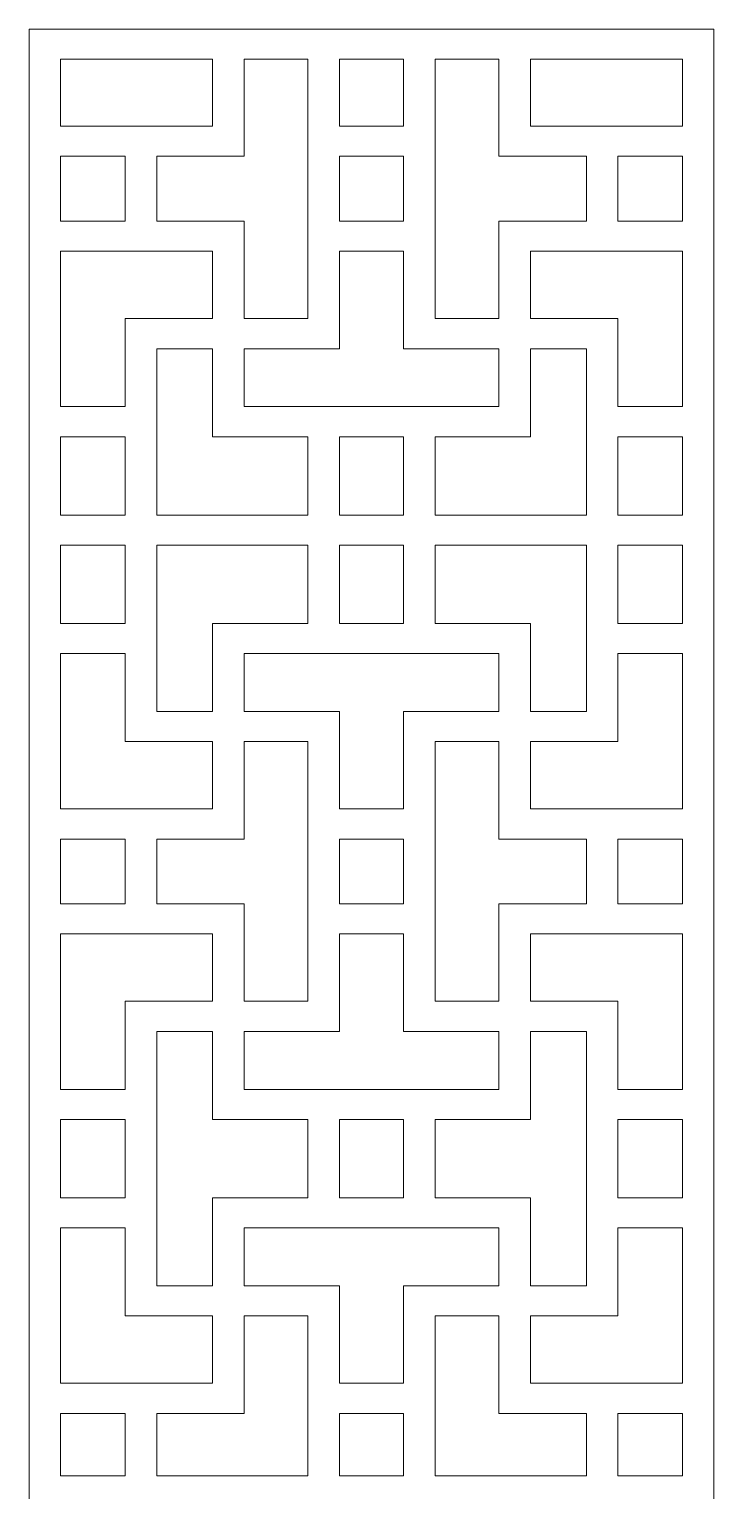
# Model space of a CAD drawing. Header units: centimetres. Extents: x -9.9 to -2, y -14.3 to 14.4.
# Drawn here: x -4.95 to -2.04, y 8.23 to 14.44 of the extents above; entities that cross this region are included whole.
import ezdxf

# ---------------------------------------------------------------- set-up
doc = ezdxf.new("R2010")
doc.units = ezdxf.units.CM
doc.header["$MEASUREMENT"] = 0
doc.layers.add('layer 1', color=7, linetype='Continuous')

msp = doc.modelspace()

# ---------------------------------------------------------------- linework, layer by layer
at = {"layer": 'layer 1', "color": 242, "lineweight": 9}
for points, knots in [([(-2.04274, -14.31177), (-2.04274, -14.31177), (-4.9542, -14.31177), (-4.9542, -14.31177), (-4.9542, -14.31177), (-4.9542, -14.31177), (-4.9542, 14.43681), (-4.9542, 14.43681), (-4.9542, 14.43681), (-4.9542, 14.43681), (-2.04274, 14.43681), (-2.04274, 14.43681), (-2.04274, 14.43681), (-2.04274, 14.43681), (-2.04274, -14.31177), (-2.04274, -14.31177)], [0, 0, 0, 0, 0.2, 0.2, 0.2, 0.2, 0.4, 0.4, 0.4, 0.4, 0.6, 0.6, 0.6, 0.6, 1, 1, 1, 1]), ([(-4.17419, 14.31016), (-4.17419, 14.31016), (-4.17419, 14.02471), (-4.17419, 14.02471), (-4.17419, 14.02471), (-4.17419, 14.02471), (-4.82065, 14.02471), (-4.82065, 14.02471), (-4.82065, 14.02471), (-4.82065, 14.02471), (-4.82065, 14.31016), (-4.82065, 14.31016), (-4.82065, 14.31016), (-4.82065, 14.31016), (-4.17419, 14.31016), (-4.17419, 14.31016)], [0, 0, 0, 0, 0.2, 0.2, 0.2, 0.2, 0.4, 0.4, 0.4, 0.4, 0.6, 0.6, 0.6, 0.6, 1, 1, 1, 1]), ([(-3.76856, 13.20724), (-3.76856, 13.20724), (-4.04064, 13.20724), (-4.04064, 13.20724), (-4.04064, 13.20724), (-4.04064, 13.20724), (-4.04064, 13.49377), (-4.04064, 13.49377), (-4.04064, 13.49377), (-4.04064, 13.49377), (-4.04064, 13.62167), (-4.04064, 13.62167), (-4.04064, 13.62167), (-4.04064, 13.62167), (-4.17419, 13.62167), (-4.17419, 13.62167), (-4.17419, 13.62167), (-4.17419, 13.62167), (-4.41212, 13.62167), (-4.41212, 13.62167), (-4.41212, 13.62167), (-4.41212, 13.62167), (-4.41212, 13.8968), (-4.41212, 13.8968), (-4.41212, 13.8968), (-4.41212, 13.8968), (-4.17419, 13.8968), (-4.17419, 13.8968), (-4.17419, 13.8968), (-4.17419, 13.8968), (-4.04064, 13.8968), (-4.04064, 13.8968), (-4.04064, 13.8968), (-4.04064, 13.8968), (-4.04064, 14.02471), (-4.04064, 14.02471), (-4.04064, 14.02471), (-4.04064, 14.02471), (-4.04064, 14.31016), (-4.04064, 14.31016), (-4.04064, 14.31016), (-4.04064, 14.31016), (-3.76856, 14.31016), (-3.76856, 14.31016), (-3.76856, 14.31016), (-3.76856, 14.31016), (-3.76856, 13.20724), (-3.76856, 13.20724)], [0, 0, 0, 0, 0.0769231, 0.0769231, 0.0769231, 0.0769231, 0.1538462, 0.1538462, 0.1538462, 0.1538462, 0.2307692, 0.2307692, 0.2307692, 0.2307692, 0.3076923, 0.3076923, 0.3076923, 0.3076923, 0.3846154, 0.3846154, 0.3846154, 0.3846154, 0.4615385, 0.4615385, 0.4615385, 0.4615385, 0.5384615, 0.5384615, 0.5384615, 0.5384615, 0.6153846, 0.6153846, 0.6153846, 0.6153846, 0.6923077, 0.6923077, 0.6923077, 0.6923077, 0.7692308, 0.7692308, 0.7692308, 0.7692308, 0.8461538, 0.8461538, 0.8461538, 0.8461538, 1, 1, 1, 1]), ([(-3.36193, 14.31016), (-3.36193, 14.31016), (-3.36193, 14.02471), (-3.36193, 14.02471), (-3.36193, 14.02471), (-3.36193, 14.02471), (-3.63501, 14.02471), (-3.63501, 14.02471), (-3.63501, 14.02471), (-3.63501, 14.02471), (-3.63501, 14.31016), (-3.63501, 14.31016), (-3.63501, 14.31016), (-3.63501, 14.31016), (-3.36193, 14.31016), (-3.36193, 14.31016)], [0, 0, 0, 0, 0.2, 0.2, 0.2, 0.2, 0.4, 0.4, 0.4, 0.4, 0.6, 0.6, 0.6, 0.6, 1, 1, 1, 1]), ([(-2.95629, 13.20724), (-2.95629, 13.20724), (-3.22838, 13.20724), (-3.22838, 13.20724), (-3.22838, 13.20724), (-3.22838, 13.20724), (-3.22838, 14.31016), (-3.22838, 14.31016), (-3.22838, 14.31016), (-3.22838, 14.31016), (-2.95629, 14.31016), (-2.95629, 14.31016), (-2.95629, 14.31016), (-2.95629, 14.31016), (-2.95629, 14.02471), (-2.95629, 14.02471), (-2.95629, 14.02471), (-2.95629, 14.02471), (-2.95629, 13.8968), (-2.95629, 13.8968), (-2.95629, 13.8968), (-2.95629, 13.8968), (-2.82274, 13.8968), (-2.82274, 13.8968), (-2.82274, 13.8968), (-2.82274, 13.8968), (-2.58481, 13.8968), (-2.58481, 13.8968), (-2.58481, 13.8968), (-2.58481, 13.8968), (-2.58481, 13.62167), (-2.58481, 13.62167), (-2.58481, 13.62167), (-2.58481, 13.62167), (-2.82274, 13.62167), (-2.82274, 13.62167), (-2.82274, 13.62167), (-2.82274, 13.62167), (-2.95629, 13.62167), (-2.95629, 13.62167), (-2.95629, 13.62167), (-2.95629, 13.62167), (-2.95629, 13.49377), (-2.95629, 13.49377), (-2.95629, 13.49377), (-2.95629, 13.49377), (-2.95629, 13.20724), (-2.95629, 13.20724)], [0, 0, 0, 0, 0.0769231, 0.0769231, 0.0769231, 0.0769231, 0.1538462, 0.1538462, 0.1538462, 0.1538462, 0.2307692, 0.2307692, 0.2307692, 0.2307692, 0.3076923, 0.3076923, 0.3076923, 0.3076923, 0.3846154, 0.3846154, 0.3846154, 0.3846154, 0.4615385, 0.4615385, 0.4615385, 0.4615385, 0.5384615, 0.5384615, 0.5384615, 0.5384615, 0.6153846, 0.6153846, 0.6153846, 0.6153846, 0.6923077, 0.6923077, 0.6923077, 0.6923077, 0.7692308, 0.7692308, 0.7692308, 0.7692308, 0.8461538, 0.8461538, 0.8461538, 0.8461538, 1, 1, 1, 1]), ([(-2.17629, 14.02471), (-2.17629, 14.02471), (-2.82274, 14.02471), (-2.82274, 14.02471), (-2.82274, 14.02471), (-2.82274, 14.02471), (-2.82274, 14.31016), (-2.82274, 14.31016), (-2.82274, 14.31016), (-2.82274, 14.31016), (-2.17629, 14.31016), (-2.17629, 14.31016), (-2.17629, 14.31016), (-2.17629, 14.31016), (-2.17629, 14.02471), (-2.17629, 14.02471)], [0, 0, 0, 0, 0.2, 0.2, 0.2, 0.2, 0.4, 0.4, 0.4, 0.4, 0.6, 0.6, 0.6, 0.6, 1, 1, 1, 1]), ([(-4.82065, 13.8968), (-4.82065, 13.8968), (-4.54567, 13.8968), (-4.54567, 13.8968), (-4.54567, 13.8968), (-4.54567, 13.8968), (-4.54567, 13.62167), (-4.54567, 13.62167), (-4.54567, 13.62167), (-4.54567, 13.62167), (-4.82065, 13.62167), (-4.82065, 13.62167), (-4.82065, 13.62167), (-4.82065, 13.62167), (-4.82065, 13.8968), (-4.82065, 13.8968)], [0, 0, 0, 0, 0.2, 0.2, 0.2, 0.2, 0.4, 0.4, 0.4, 0.4, 0.6, 0.6, 0.6, 0.6, 1, 1, 1, 1]), ([(-3.63501, 13.62167), (-3.63501, 13.62167), (-3.36193, 13.62167), (-3.36193, 13.62167), (-3.36193, 13.62167), (-3.36193, 13.62167), (-3.36193, 13.8968), (-3.36193, 13.8968), (-3.36193, 13.8968), (-3.36193, 13.8968), (-3.63501, 13.8968), (-3.63501, 13.8968), (-3.63501, 13.8968), (-3.63501, 13.8968), (-3.63501, 13.62167), (-3.63501, 13.62167)], [0, 0, 0, 0, 0.2, 0.2, 0.2, 0.2, 0.4, 0.4, 0.4, 0.4, 0.6, 0.6, 0.6, 0.6, 1, 1, 1, 1]), ([(-2.17629, 13.62167), (-2.17629, 13.62167), (-2.45126, 13.62167), (-2.45126, 13.62167), (-2.45126, 13.62167), (-2.45126, 13.62167), (-2.45126, 13.8968), (-2.45126, 13.8968), (-2.45126, 13.8968), (-2.45126, 13.8968), (-2.17629, 13.8968), (-2.17629, 13.8968), (-2.17629, 13.8968), (-2.17629, 13.8968), (-2.17629, 13.62167), (-2.17629, 13.62167)], [0, 0, 0, 0, 0.2, 0.2, 0.2, 0.2, 0.4, 0.4, 0.4, 0.4, 0.6, 0.6, 0.6, 0.6, 1, 1, 1, 1]), ([(-4.82065, 13.49377), (-4.82065, 13.49377), (-4.17419, 13.49377), (-4.17419, 13.49377), (-4.17419, 13.49377), (-4.17419, 13.49377), (-4.17419, 13.20724), (-4.17419, 13.20724), (-4.17419, 13.20724), (-4.17419, 13.20724), (-4.41212, 13.20724), (-4.41212, 13.20724), (-4.41212, 13.20724), (-4.41212, 13.20724), (-4.50039, 13.20724), (-4.50039, 13.20724), (-4.50039, 13.20724), (-4.50039, 13.20724), (-4.54567, 13.20724), (-4.54567, 13.20724), (-4.54567, 13.20724), (-4.54567, 13.20724), (-4.54567, 12.83322), (-4.54567, 12.83322), (-4.54567, 12.83322), (-4.54567, 12.83322), (-4.82065, 12.83322), (-4.82065, 12.83322), (-4.82065, 12.83322), (-4.82065, 12.83322), (-4.82065, 13.49377), (-4.82065, 13.49377)], [0, 0, 0, 0, 0.1111111, 0.1111111, 0.1111111, 0.1111111, 0.2222222, 0.2222222, 0.2222222, 0.2222222, 0.3333333, 0.3333333, 0.3333333, 0.3333333, 0.4444444, 0.4444444, 0.4444444, 0.4444444, 0.5555556, 0.5555556, 0.5555556, 0.5555556, 0.6666667, 0.6666667, 0.6666667, 0.6666667, 0.7777778, 0.7777778, 0.7777778, 0.7777778, 1, 1, 1, 1]), ([(-4.04064, 13.07934), (-4.04064, 13.07934), (-3.76856, 13.07934), (-3.76856, 13.07934), (-3.76856, 13.07934), (-3.76856, 13.07934), (-3.63501, 13.07934), (-3.63501, 13.07934), (-3.63501, 13.07934), (-3.63501, 13.07934), (-3.63501, 13.20724), (-3.63501, 13.20724), (-3.63501, 13.20724), (-3.63501, 13.20724), (-3.63501, 13.49377), (-3.63501, 13.49377), (-3.63501, 13.49377), (-3.63501, 13.49377), (-3.36193, 13.49377), (-3.36193, 13.49377), (-3.36193, 13.49377), (-3.36193, 13.49377), (-3.36193, 13.20724), (-3.36193, 13.20724), (-3.36193, 13.20724), (-3.36193, 13.20724), (-3.36193, 13.07934), (-3.36193, 13.07934), (-3.36193, 13.07934), (-3.36193, 13.07934), (-3.22838, 13.07934), (-3.22838, 13.07934), (-3.22838, 13.07934), (-3.22838, 13.07934), (-2.95629, 13.07934), (-2.95629, 13.07934), (-2.95629, 13.07934), (-2.95629, 13.07934), (-2.95629, 12.83322), (-2.95629, 12.83322), (-2.95629, 12.83322), (-2.95629, 12.83322), (-4.04064, 12.83322), (-4.04064, 12.83322), (-4.04064, 12.83322), (-4.04064, 12.83322), (-4.04064, 13.07934), (-4.04064, 13.07934)], [0, 0, 0, 0, 0.0769231, 0.0769231, 0.0769231, 0.0769231, 0.1538462, 0.1538462, 0.1538462, 0.1538462, 0.2307692, 0.2307692, 0.2307692, 0.2307692, 0.3076923, 0.3076923, 0.3076923, 0.3076923, 0.3846154, 0.3846154, 0.3846154, 0.3846154, 0.4615385, 0.4615385, 0.4615385, 0.4615385, 0.5384615, 0.5384615, 0.5384615, 0.5384615, 0.6153846, 0.6153846, 0.6153846, 0.6153846, 0.6923077, 0.6923077, 0.6923077, 0.6923077, 0.7692308, 0.7692308, 0.7692308, 0.7692308, 0.8461538, 0.8461538, 0.8461538, 0.8461538, 1, 1, 1, 1]), ([(-2.17629, 12.83322), (-2.17629, 12.83322), (-2.45126, 12.83322), (-2.45126, 12.83322), (-2.45126, 12.83322), (-2.45126, 12.83322), (-2.45126, 13.07934), (-2.45126, 13.07934), (-2.45126, 13.07934), (-2.45126, 13.07934), (-2.45126, 13.20724), (-2.45126, 13.20724), (-2.45126, 13.20724), (-2.45126, 13.20724), (-2.58481, 13.20724), (-2.58481, 13.20724), (-2.58481, 13.20724), (-2.58481, 13.20724), (-2.82274, 13.20724), (-2.82274, 13.20724), (-2.82274, 13.20724), (-2.82274, 13.20724), (-2.82274, 13.49377), (-2.82274, 13.49377), (-2.82274, 13.49377), (-2.82274, 13.49377), (-2.17629, 13.49377), (-2.17629, 13.49377), (-2.17629, 13.49377), (-2.17629, 13.49377), (-2.17629, 12.83322), (-2.17629, 12.83322)], [0, 0, 0, 0, 0.1111111, 0.1111111, 0.1111111, 0.1111111, 0.2222222, 0.2222222, 0.2222222, 0.2222222, 0.3333333, 0.3333333, 0.3333333, 0.3333333, 0.4444444, 0.4444444, 0.4444444, 0.4444444, 0.5555556, 0.5555556, 0.5555556, 0.5555556, 0.6666667, 0.6666667, 0.6666667, 0.6666667, 0.7777778, 0.7777778, 0.7777778, 0.7777778, 1, 1, 1, 1]), ([(-4.41212, 12.37277), (-4.41212, 12.37277), (-3.76856, 12.37277), (-3.76856, 12.37277), (-3.76856, 12.37277), (-3.76856, 12.37277), (-3.76856, 12.70532), (-3.76856, 12.70532), (-3.76856, 12.70532), (-3.76856, 12.70532), (-4.04064, 12.70532), (-4.04064, 12.70532), (-4.04064, 12.70532), (-4.04064, 12.70532), (-4.17419, 12.70532), (-4.17419, 12.70532), (-4.17419, 12.70532), (-4.17419, 12.70532), (-4.17419, 12.83322), (-4.17419, 12.83322), (-4.17419, 12.83322), (-4.17419, 12.83322), (-4.17419, 13.07934), (-4.17419, 13.07934), (-4.17419, 13.07934), (-4.17419, 13.07934), (-4.41212, 13.07934), (-4.41212, 13.07934), (-4.41212, 13.07934), (-4.41212, 13.07934), (-4.41212, 12.37277), (-4.41212, 12.37277)], [0, 0, 0, 0, 0.1111111, 0.1111111, 0.1111111, 0.1111111, 0.2222222, 0.2222222, 0.2222222, 0.2222222, 0.3333333, 0.3333333, 0.3333333, 0.3333333, 0.4444444, 0.4444444, 0.4444444, 0.4444444, 0.5555556, 0.5555556, 0.5555556, 0.5555556, 0.6666667, 0.6666667, 0.6666667, 0.6666667, 0.7777778, 0.7777778, 0.7777778, 0.7777778, 1, 1, 1, 1]), ([(-3.22838, 12.37277), (-3.22838, 12.37277), (-2.58481, 12.37277), (-2.58481, 12.37277), (-2.58481, 12.37277), (-2.58481, 12.37277), (-2.58481, 13.07934), (-2.58481, 13.07934), (-2.58481, 13.07934), (-2.58481, 13.07934), (-2.82274, 13.07934), (-2.82274, 13.07934), (-2.82274, 13.07934), (-2.82274, 13.07934), (-2.82274, 12.83322), (-2.82274, 12.83322), (-2.82274, 12.83322), (-2.82274, 12.83322), (-2.82274, 12.70532), (-2.82274, 12.70532), (-2.82274, 12.70532), (-2.82274, 12.70532), (-2.95629, 12.70532), (-2.95629, 12.70532), (-2.95629, 12.70532), (-2.95629, 12.70532), (-3.22838, 12.70532), (-3.22838, 12.70532), (-3.22838, 12.70532), (-3.22838, 12.70532), (-3.22838, 12.37277), (-3.22838, 12.37277)], [0, 0, 0, 0, 0.1111111, 0.1111111, 0.1111111, 0.1111111, 0.2222222, 0.2222222, 0.2222222, 0.2222222, 0.3333333, 0.3333333, 0.3333333, 0.3333333, 0.4444444, 0.4444444, 0.4444444, 0.4444444, 0.5555556, 0.5555556, 0.5555556, 0.5555556, 0.6666667, 0.6666667, 0.6666667, 0.6666667, 0.7777778, 0.7777778, 0.7777778, 0.7777778, 1, 1, 1, 1]), ([(-4.82065, 12.37277), (-4.82065, 12.37277), (-4.54567, 12.37277), (-4.54567, 12.37277), (-4.54567, 12.37277), (-4.54567, 12.37277), (-4.54567, 12.70532), (-4.54567, 12.70532), (-4.54567, 12.70532), (-4.54567, 12.70532), (-4.82065, 12.70532), (-4.82065, 12.70532), (-4.82065, 12.70532), (-4.82065, 12.70532), (-4.82065, 12.37277), (-4.82065, 12.37277)], [0, 0, 0, 0, 0.2, 0.2, 0.2, 0.2, 0.4, 0.4, 0.4, 0.4, 0.6, 0.6, 0.6, 0.6, 1, 1, 1, 1]), ([(-3.63501, 12.37277), (-3.63501, 12.37277), (-3.36193, 12.37277), (-3.36193, 12.37277), (-3.36193, 12.37277), (-3.36193, 12.37277), (-3.36193, 12.70532), (-3.36193, 12.70532), (-3.36193, 12.70532), (-3.36193, 12.70532), (-3.63501, 12.70532), (-3.63501, 12.70532), (-3.63501, 12.70532), (-3.63501, 12.70532), (-3.63501, 12.37277), (-3.63501, 12.37277)], [0, 0, 0, 0, 0.2, 0.2, 0.2, 0.2, 0.4, 0.4, 0.4, 0.4, 0.6, 0.6, 0.6, 0.6, 1, 1, 1, 1]), ([(-2.45126, 12.37277), (-2.45126, 12.37277), (-2.17629, 12.37277), (-2.17629, 12.37277), (-2.17629, 12.37277), (-2.17629, 12.37277), (-2.17629, 12.70532), (-2.17629, 12.70532), (-2.17629, 12.70532), (-2.17629, 12.70532), (-2.45126, 12.70532), (-2.45126, 12.70532), (-2.45126, 12.70532), (-2.45126, 12.70532), (-2.45126, 12.37277), (-2.45126, 12.37277)], [0, 0, 0, 0, 0.2, 0.2, 0.2, 0.2, 0.4, 0.4, 0.4, 0.4, 0.6, 0.6, 0.6, 0.6, 1, 1, 1, 1]), ([(-4.82065, 12.24487), (-4.82065, 12.24487), (-4.54567, 12.24487), (-4.54567, 12.24487), (-4.54567, 12.24487), (-4.54567, 12.24487), (-4.54567, 11.91232), (-4.54567, 11.91232), (-4.54567, 11.91232), (-4.54567, 11.91232), (-4.82065, 11.91232), (-4.82065, 11.91232), (-4.82065, 11.91232), (-4.82065, 11.91232), (-4.82065, 12.24487), (-4.82065, 12.24487)], [0, 0, 0, 0, 0.2, 0.2, 0.2, 0.2, 0.4, 0.4, 0.4, 0.4, 0.6, 0.6, 0.6, 0.6, 1, 1, 1, 1]), ([(-4.41212, 12.24487), (-4.41212, 12.24487), (-3.76856, 12.24487), (-3.76856, 12.24487), (-3.76856, 12.24487), (-3.76856, 12.24487), (-3.76856, 11.91232), (-3.76856, 11.91232), (-3.76856, 11.91232), (-3.76856, 11.91232), (-4.04064, 11.91232), (-4.04064, 11.91232), (-4.04064, 11.91232), (-4.04064, 11.91232), (-4.17419, 11.91232), (-4.17419, 11.91232), (-4.17419, 11.91232), (-4.17419, 11.91232), (-4.17419, 11.78442), (-4.17419, 11.78442), (-4.17419, 11.78442), (-4.17419, 11.78442), (-4.17419, 11.5383), (-4.17419, 11.5383), (-4.17419, 11.5383), (-4.17419, 11.5383), (-4.41212, 11.5383), (-4.41212, 11.5383), (-4.41212, 11.5383), (-4.41212, 11.5383), (-4.41212, 12.24487), (-4.41212, 12.24487)], [0, 0, 0, 0, 0.1111111, 0.1111111, 0.1111111, 0.1111111, 0.2222222, 0.2222222, 0.2222222, 0.2222222, 0.3333333, 0.3333333, 0.3333333, 0.3333333, 0.4444444, 0.4444444, 0.4444444, 0.4444444, 0.5555556, 0.5555556, 0.5555556, 0.5555556, 0.6666667, 0.6666667, 0.6666667, 0.6666667, 0.7777778, 0.7777778, 0.7777778, 0.7777778, 1, 1, 1, 1]), ([(-3.63501, 12.24487), (-3.63501, 12.24487), (-3.36193, 12.24487), (-3.36193, 12.24487), (-3.36193, 12.24487), (-3.36193, 12.24487), (-3.36193, 11.91232), (-3.36193, 11.91232), (-3.36193, 11.91232), (-3.36193, 11.91232), (-3.63501, 11.91232), (-3.63501, 11.91232), (-3.63501, 11.91232), (-3.63501, 11.91232), (-3.63501, 12.24487), (-3.63501, 12.24487)], [0, 0, 0, 0, 0.2, 0.2, 0.2, 0.2, 0.4, 0.4, 0.4, 0.4, 0.6, 0.6, 0.6, 0.6, 1, 1, 1, 1]), ([(-3.22838, 12.24487), (-3.22838, 12.24487), (-2.58481, 12.24487), (-2.58481, 12.24487), (-2.58481, 12.24487), (-2.58481, 12.24487), (-2.58481, 11.5383), (-2.58481, 11.5383), (-2.58481, 11.5383), (-2.58481, 11.5383), (-2.82274, 11.5383), (-2.82274, 11.5383), (-2.82274, 11.5383), (-2.82274, 11.5383), (-2.82274, 11.78442), (-2.82274, 11.78442), (-2.82274, 11.78442), (-2.82274, 11.78442), (-2.82274, 11.91232), (-2.82274, 11.91232), (-2.82274, 11.91232), (-2.82274, 11.91232), (-2.95629, 11.91232), (-2.95629, 11.91232), (-2.95629, 11.91232), (-2.95629, 11.91232), (-3.22838, 11.91232), (-3.22838, 11.91232), (-3.22838, 11.91232), (-3.22838, 11.91232), (-3.22838, 12.24487), (-3.22838, 12.24487)], [0, 0, 0, 0, 0.1111111, 0.1111111, 0.1111111, 0.1111111, 0.2222222, 0.2222222, 0.2222222, 0.2222222, 0.3333333, 0.3333333, 0.3333333, 0.3333333, 0.4444444, 0.4444444, 0.4444444, 0.4444444, 0.5555556, 0.5555556, 0.5555556, 0.5555556, 0.6666667, 0.6666667, 0.6666667, 0.6666667, 0.7777778, 0.7777778, 0.7777778, 0.7777778, 1, 1, 1, 1]), ([(-2.45126, 12.24487), (-2.45126, 12.24487), (-2.17629, 12.24487), (-2.17629, 12.24487), (-2.17629, 12.24487), (-2.17629, 12.24487), (-2.17629, 11.91232), (-2.17629, 11.91232), (-2.17629, 11.91232), (-2.17629, 11.91232), (-2.45126, 11.91232), (-2.45126, 11.91232), (-2.45126, 11.91232), (-2.45126, 11.91232), (-2.45126, 12.24487), (-2.45126, 12.24487)], [0, 0, 0, 0, 0.2, 0.2, 0.2, 0.2, 0.4, 0.4, 0.4, 0.4, 0.6, 0.6, 0.6, 0.6, 1, 1, 1, 1]), ([(-4.82065, 11.12387), (-4.82065, 11.12387), (-4.17419, 11.12387), (-4.17419, 11.12387), (-4.17419, 11.12387), (-4.17419, 11.12387), (-4.17419, 11.4104), (-4.17419, 11.4104), (-4.17419, 11.4104), (-4.17419, 11.4104), (-4.41212, 11.4104), (-4.41212, 11.4104), (-4.41212, 11.4104), (-4.41212, 11.4104), (-4.50039, 11.4104), (-4.50039, 11.4104), (-4.50039, 11.4104), (-4.50039, 11.4104), (-4.54567, 11.4104), (-4.54567, 11.4104), (-4.54567, 11.4104), (-4.54567, 11.4104), (-4.54567, 11.78442), (-4.54567, 11.78442), (-4.54567, 11.78442), (-4.54567, 11.78442), (-4.82065, 11.78442), (-4.82065, 11.78442), (-4.82065, 11.78442), (-4.82065, 11.78442), (-4.82065, 11.12387), (-4.82065, 11.12387)], [0, 0, 0, 0, 0.1111111, 0.1111111, 0.1111111, 0.1111111, 0.2222222, 0.2222222, 0.2222222, 0.2222222, 0.3333333, 0.3333333, 0.3333333, 0.3333333, 0.4444444, 0.4444444, 0.4444444, 0.4444444, 0.5555556, 0.5555556, 0.5555556, 0.5555556, 0.6666667, 0.6666667, 0.6666667, 0.6666667, 0.7777778, 0.7777778, 0.7777778, 0.7777778, 1, 1, 1, 1]), ([(-4.04064, 11.5383), (-4.04064, 11.5383), (-3.76856, 11.5383), (-3.76856, 11.5383), (-3.76856, 11.5383), (-3.76856, 11.5383), (-3.63501, 11.5383), (-3.63501, 11.5383), (-3.63501, 11.5383), (-3.63501, 11.5383), (-3.63501, 11.4104), (-3.63501, 11.4104), (-3.63501, 11.4104), (-3.63501, 11.4104), (-3.63501, 11.12387), (-3.63501, 11.12387), (-3.63501, 11.12387), (-3.63501, 11.12387), (-3.36193, 11.12387), (-3.36193, 11.12387), (-3.36193, 11.12387), (-3.36193, 11.12387), (-3.36193, 11.4104), (-3.36193, 11.4104), (-3.36193, 11.4104), (-3.36193, 11.4104), (-3.36193, 11.5383), (-3.36193, 11.5383), (-3.36193, 11.5383), (-3.36193, 11.5383), (-3.22838, 11.5383), (-3.22838, 11.5383), (-3.22838, 11.5383), (-3.22838, 11.5383), (-2.95629, 11.5383), (-2.95629, 11.5383), (-2.95629, 11.5383), (-2.95629, 11.5383), (-2.95629, 11.78442), (-2.95629, 11.78442), (-2.95629, 11.78442), (-2.95629, 11.78442), (-4.04064, 11.78442), (-4.04064, 11.78442), (-4.04064, 11.78442), (-4.04064, 11.78442), (-4.04064, 11.5383), (-4.04064, 11.5383)], [0, 0, 0, 0, 0.0769231, 0.0769231, 0.0769231, 0.0769231, 0.1538462, 0.1538462, 0.1538462, 0.1538462, 0.2307692, 0.2307692, 0.2307692, 0.2307692, 0.3076923, 0.3076923, 0.3076923, 0.3076923, 0.3846154, 0.3846154, 0.3846154, 0.3846154, 0.4615385, 0.4615385, 0.4615385, 0.4615385, 0.5384615, 0.5384615, 0.5384615, 0.5384615, 0.6153846, 0.6153846, 0.6153846, 0.6153846, 0.6923077, 0.6923077, 0.6923077, 0.6923077, 0.7692308, 0.7692308, 0.7692308, 0.7692308, 0.8461538, 0.8461538, 0.8461538, 0.8461538, 1, 1, 1, 1]), ([(-2.17629, 11.78442), (-2.17629, 11.78442), (-2.45126, 11.78442), (-2.45126, 11.78442), (-2.45126, 11.78442), (-2.45126, 11.78442), (-2.45126, 11.5383), (-2.45126, 11.5383), (-2.45126, 11.5383), (-2.45126, 11.5383), (-2.45126, 11.4104), (-2.45126, 11.4104), (-2.45126, 11.4104), (-2.45126, 11.4104), (-2.58481, 11.4104), (-2.58481, 11.4104), (-2.58481, 11.4104), (-2.58481, 11.4104), (-2.82274, 11.4104), (-2.82274, 11.4104), (-2.82274, 11.4104), (-2.82274, 11.4104), (-2.82274, 11.12387), (-2.82274, 11.12387), (-2.82274, 11.12387), (-2.82274, 11.12387), (-2.17629, 11.12387), (-2.17629, 11.12387), (-2.17629, 11.12387), (-2.17629, 11.12387), (-2.17629, 11.78442), (-2.17629, 11.78442)], [0, 0, 0, 0, 0.1111111, 0.1111111, 0.1111111, 0.1111111, 0.2222222, 0.2222222, 0.2222222, 0.2222222, 0.3333333, 0.3333333, 0.3333333, 0.3333333, 0.4444444, 0.4444444, 0.4444444, 0.4444444, 0.5555556, 0.5555556, 0.5555556, 0.5555556, 0.6666667, 0.6666667, 0.6666667, 0.6666667, 0.7777778, 0.7777778, 0.7777778, 0.7777778, 1, 1, 1, 1]), ([(-3.76856, 11.4104), (-3.76856, 11.4104), (-4.04064, 11.4104), (-4.04064, 11.4104), (-4.04064, 11.4104), (-4.04064, 11.4104), (-4.04064, 11.12387), (-4.04064, 11.12387), (-4.04064, 11.12387), (-4.04064, 11.12387), (-4.04064, 10.99597), (-4.04064, 10.99597), (-4.04064, 10.99597), (-4.04064, 10.99597), (-4.17419, 10.99597), (-4.17419, 10.99597), (-4.17419, 10.99597), (-4.17419, 10.99597), (-4.41212, 10.99597), (-4.41212, 10.99597), (-4.41212, 10.99597), (-4.41212, 10.99597), (-4.41212, 10.72084), (-4.41212, 10.72084), (-4.41212, 10.72084), (-4.41212, 10.72084), (-4.17419, 10.72084), (-4.17419, 10.72084), (-4.17419, 10.72084), (-4.17419, 10.72084), (-4.04064, 10.72084), (-4.04064, 10.72084), (-4.04064, 10.72084), (-4.04064, 10.72084), (-4.04064, 10.59293), (-4.04064, 10.59293), (-4.04064, 10.59293), (-4.04064, 10.59293), (-4.04064, 10.3064), (-4.04064, 10.3064), (-4.04064, 10.3064), (-4.04064, 10.3064), (-3.76856, 10.3064), (-3.76856, 10.3064), (-3.76856, 10.3064), (-3.76856, 10.3064), (-3.76856, 11.4104), (-3.76856, 11.4104)], [0, 0, 0, 0, 0.0769231, 0.0769231, 0.0769231, 0.0769231, 0.1538462, 0.1538462, 0.1538462, 0.1538462, 0.2307692, 0.2307692, 0.2307692, 0.2307692, 0.3076923, 0.3076923, 0.3076923, 0.3076923, 0.3846154, 0.3846154, 0.3846154, 0.3846154, 0.4615385, 0.4615385, 0.4615385, 0.4615385, 0.5384615, 0.5384615, 0.5384615, 0.5384615, 0.6153846, 0.6153846, 0.6153846, 0.6153846, 0.6923077, 0.6923077, 0.6923077, 0.6923077, 0.7692308, 0.7692308, 0.7692308, 0.7692308, 0.8461538, 0.8461538, 0.8461538, 0.8461538, 1, 1, 1, 1]), ([(-2.95629, 11.4104), (-2.95629, 11.4104), (-3.22838, 11.4104), (-3.22838, 11.4104), (-3.22838, 11.4104), (-3.22838, 11.4104), (-3.22838, 10.3064), (-3.22838, 10.3064), (-3.22838, 10.3064), (-3.22838, 10.3064), (-2.95629, 10.3064), (-2.95629, 10.3064), (-2.95629, 10.3064), (-2.95629, 10.3064), (-2.95629, 10.59293), (-2.95629, 10.59293), (-2.95629, 10.59293), (-2.95629, 10.59293), (-2.95629, 10.72084), (-2.95629, 10.72084), (-2.95629, 10.72084), (-2.95629, 10.72084), (-2.82274, 10.72084), (-2.82274, 10.72084), (-2.82274, 10.72084), (-2.82274, 10.72084), (-2.58481, 10.72084), (-2.58481, 10.72084), (-2.58481, 10.72084), (-2.58481, 10.72084), (-2.58481, 10.99597), (-2.58481, 10.99597), (-2.58481, 10.99597), (-2.58481, 10.99597), (-2.82274, 10.99597), (-2.82274, 10.99597), (-2.82274, 10.99597), (-2.82274, 10.99597), (-2.95629, 10.99597), (-2.95629, 10.99597), (-2.95629, 10.99597), (-2.95629, 10.99597), (-2.95629, 11.12387), (-2.95629, 11.12387), (-2.95629, 11.12387), (-2.95629, 11.12387), (-2.95629, 11.4104), (-2.95629, 11.4104)], [0, 0, 0, 0, 0.0769231, 0.0769231, 0.0769231, 0.0769231, 0.1538462, 0.1538462, 0.1538462, 0.1538462, 0.2307692, 0.2307692, 0.2307692, 0.2307692, 0.3076923, 0.3076923, 0.3076923, 0.3076923, 0.3846154, 0.3846154, 0.3846154, 0.3846154, 0.4615385, 0.4615385, 0.4615385, 0.4615385, 0.5384615, 0.5384615, 0.5384615, 0.5384615, 0.6153846, 0.6153846, 0.6153846, 0.6153846, 0.6923077, 0.6923077, 0.6923077, 0.6923077, 0.7692308, 0.7692308, 0.7692308, 0.7692308, 0.8461538, 0.8461538, 0.8461538, 0.8461538, 1, 1, 1, 1]), ([(-4.82065, 10.72084), (-4.82065, 10.72084), (-4.54567, 10.72084), (-4.54567, 10.72084), (-4.54567, 10.72084), (-4.54567, 10.72084), (-4.54567, 10.99597), (-4.54567, 10.99597), (-4.54567, 10.99597), (-4.54567, 10.99597), (-4.82065, 10.99597), (-4.82065, 10.99597), (-4.82065, 10.99597), (-4.82065, 10.99597), (-4.82065, 10.72084), (-4.82065, 10.72084)], [0, 0, 0, 0, 0.2, 0.2, 0.2, 0.2, 0.4, 0.4, 0.4, 0.4, 0.6, 0.6, 0.6, 0.6, 1, 1, 1, 1]), ([(-3.63501, 10.99597), (-3.63501, 10.99597), (-3.36193, 10.99597), (-3.36193, 10.99597), (-3.36193, 10.99597), (-3.36193, 10.99597), (-3.36193, 10.72084), (-3.36193, 10.72084), (-3.36193, 10.72084), (-3.36193, 10.72084), (-3.63501, 10.72084), (-3.63501, 10.72084), (-3.63501, 10.72084), (-3.63501, 10.72084), (-3.63501, 10.99597), (-3.63501, 10.99597)], [0, 0, 0, 0, 0.2, 0.2, 0.2, 0.2, 0.4, 0.4, 0.4, 0.4, 0.6, 0.6, 0.6, 0.6, 1, 1, 1, 1]), ([(-2.17629, 10.99597), (-2.17629, 10.99597), (-2.45126, 10.99597), (-2.45126, 10.99597), (-2.45126, 10.99597), (-2.45126, 10.99597), (-2.45126, 10.72084), (-2.45126, 10.72084), (-2.45126, 10.72084), (-2.45126, 10.72084), (-2.17629, 10.72084), (-2.17629, 10.72084), (-2.17629, 10.72084), (-2.17629, 10.72084), (-2.17629, 10.99597), (-2.17629, 10.99597)], [0, 0, 0, 0, 0.2, 0.2, 0.2, 0.2, 0.4, 0.4, 0.4, 0.4, 0.6, 0.6, 0.6, 0.6, 1, 1, 1, 1]), ([(-4.82065, 9.93238), (-4.82065, 9.93238), (-4.54567, 9.93238), (-4.54567, 9.93238), (-4.54567, 9.93238), (-4.54567, 9.93238), (-4.54567, 10.1785), (-4.54567, 10.1785), (-4.54567, 10.1785), (-4.54567, 10.1785), (-4.54567, 10.27674), (-4.54567, 10.27674), (-4.54567, 10.27674), (-4.54567, 10.27674), (-4.54567, 10.3064), (-4.54567, 10.3064), (-4.54567, 10.3064), (-4.54567, 10.3064), (-4.17419, 10.3064), (-4.17419, 10.3064), (-4.17419, 10.3064), (-4.17419, 10.3064), (-4.17419, 10.59293), (-4.17419, 10.59293), (-4.17419, 10.59293), (-4.17419, 10.59293), (-4.82065, 10.59293), (-4.82065, 10.59293), (-4.82065, 10.59293), (-4.82065, 10.59293), (-4.82065, 9.93238), (-4.82065, 9.93238)], [0, 0, 0, 0, 0.1111111, 0.1111111, 0.1111111, 0.1111111, 0.2222222, 0.2222222, 0.2222222, 0.2222222, 0.3333333, 0.3333333, 0.3333333, 0.3333333, 0.4444444, 0.4444444, 0.4444444, 0.4444444, 0.5555556, 0.5555556, 0.5555556, 0.5555556, 0.6666667, 0.6666667, 0.6666667, 0.6666667, 0.7777778, 0.7777778, 0.7777778, 0.7777778, 1, 1, 1, 1]), ([(-4.04064, 10.1785), (-4.04064, 10.1785), (-4.04064, 9.93238), (-4.04064, 9.93238), (-4.04064, 9.93238), (-4.04064, 9.93238), (-2.95629, 9.93238), (-2.95629, 9.93238), (-2.95629, 9.93238), (-2.95629, 9.93238), (-2.95629, 10.1785), (-2.95629, 10.1785), (-2.95629, 10.1785), (-2.95629, 10.1785), (-3.36193, 10.1785), (-3.36193, 10.1785), (-3.36193, 10.1785), (-3.36193, 10.1785), (-3.36193, 10.1902), (-3.36193, 10.1902), (-3.36193, 10.1902), (-3.36193, 10.1902), (-3.36193, 10.3064), (-3.36193, 10.3064), (-3.36193, 10.3064), (-3.36193, 10.3064), (-3.36193, 10.59293), (-3.36193, 10.59293), (-3.36193, 10.59293), (-3.36193, 10.59293), (-3.63501, 10.59293), (-3.63501, 10.59293), (-3.63501, 10.59293), (-3.63501, 10.59293), (-3.63501, 10.3064), (-3.63501, 10.3064), (-3.63501, 10.3064), (-3.63501, 10.3064), (-3.63501, 10.1902), (-3.63501, 10.1902), (-3.63501, 10.1902), (-3.63501, 10.1902), (-3.63501, 10.1785), (-3.63501, 10.1785), (-3.63501, 10.1785), (-3.63501, 10.1785), (-4.04064, 10.1785), (-4.04064, 10.1785)], [0, 0, 0, 0, 0.0769231, 0.0769231, 0.0769231, 0.0769231, 0.1538462, 0.1538462, 0.1538462, 0.1538462, 0.2307692, 0.2307692, 0.2307692, 0.2307692, 0.3076923, 0.3076923, 0.3076923, 0.3076923, 0.3846154, 0.3846154, 0.3846154, 0.3846154, 0.4615385, 0.4615385, 0.4615385, 0.4615385, 0.5384615, 0.5384615, 0.5384615, 0.5384615, 0.6153846, 0.6153846, 0.6153846, 0.6153846, 0.6923077, 0.6923077, 0.6923077, 0.6923077, 0.7692308, 0.7692308, 0.7692308, 0.7692308, 0.8461538, 0.8461538, 0.8461538, 0.8461538, 1, 1, 1, 1]), ([(-2.17629, 10.59293), (-2.17629, 10.59293), (-2.82274, 10.59293), (-2.82274, 10.59293), (-2.82274, 10.59293), (-2.82274, 10.59293), (-2.82274, 10.3064), (-2.82274, 10.3064), (-2.82274, 10.3064), (-2.82274, 10.3064), (-2.45126, 10.3064), (-2.45126, 10.3064), (-2.45126, 10.3064), (-2.45126, 10.3064), (-2.45126, 10.27674), (-2.45126, 10.27674), (-2.45126, 10.27674), (-2.45126, 10.27674), (-2.45126, 10.1785), (-2.45126, 10.1785), (-2.45126, 10.1785), (-2.45126, 10.1785), (-2.45126, 9.93238), (-2.45126, 9.93238), (-2.45126, 9.93238), (-2.45126, 9.93238), (-2.17629, 9.93238), (-2.17629, 9.93238), (-2.17629, 9.93238), (-2.17629, 9.93238), (-2.17629, 10.59293), (-2.17629, 10.59293)], [0, 0, 0, 0, 0.1111111, 0.1111111, 0.1111111, 0.1111111, 0.2222222, 0.2222222, 0.2222222, 0.2222222, 0.3333333, 0.3333333, 0.3333333, 0.3333333, 0.4444444, 0.4444444, 0.4444444, 0.4444444, 0.5555556, 0.5555556, 0.5555556, 0.5555556, 0.6666667, 0.6666667, 0.6666667, 0.6666667, 0.7777778, 0.7777778, 0.7777778, 0.7777778, 1, 1, 1, 1]), ([(-4.41212, 10.1785), (-4.41212, 10.1785), (-4.41212, 9.09791), (-4.41212, 9.09791), (-4.41212, 9.09791), (-4.41212, 9.09791), (-4.17419, 9.09791), (-4.17419, 9.09791), (-4.17419, 9.09791), (-4.17419, 9.09791), (-4.17419, 9.34403), (-4.17419, 9.34403), (-4.17419, 9.34403), (-4.17419, 9.34403), (-4.17419, 9.47193), (-4.17419, 9.47193), (-4.17419, 9.47193), (-4.17419, 9.47193), (-4.04064, 9.47193), (-4.04064, 9.47193), (-4.04064, 9.47193), (-4.04064, 9.47193), (-3.76856, 9.47193), (-3.76856, 9.47193), (-3.76856, 9.47193), (-3.76856, 9.47193), (-3.76856, 9.80448), (-3.76856, 9.80448), (-3.76856, 9.80448), (-3.76856, 9.80448), (-4.04064, 9.80448), (-4.04064, 9.80448), (-4.04064, 9.80448), (-4.04064, 9.80448), (-4.17419, 9.80448), (-4.17419, 9.80448), (-4.17419, 9.80448), (-4.17419, 9.80448), (-4.17419, 9.93238), (-4.17419, 9.93238), (-4.17419, 9.93238), (-4.17419, 9.93238), (-4.17419, 10.1785), (-4.17419, 10.1785), (-4.17419, 10.1785), (-4.17419, 10.1785), (-4.41212, 10.1785), (-4.41212, 10.1785)], [0, 0, 0, 0, 0.0769231, 0.0769231, 0.0769231, 0.0769231, 0.1538462, 0.1538462, 0.1538462, 0.1538462, 0.2307692, 0.2307692, 0.2307692, 0.2307692, 0.3076923, 0.3076923, 0.3076923, 0.3076923, 0.3846154, 0.3846154, 0.3846154, 0.3846154, 0.4615385, 0.4615385, 0.4615385, 0.4615385, 0.5384615, 0.5384615, 0.5384615, 0.5384615, 0.6153846, 0.6153846, 0.6153846, 0.6153846, 0.6923077, 0.6923077, 0.6923077, 0.6923077, 0.7692308, 0.7692308, 0.7692308, 0.7692308, 0.8461538, 0.8461538, 0.8461538, 0.8461538, 1, 1, 1, 1]), ([(-2.82274, 10.1785), (-2.82274, 10.1785), (-2.82274, 9.93238), (-2.82274, 9.93238), (-2.82274, 9.93238), (-2.82274, 9.93238), (-2.82274, 9.80448), (-2.82274, 9.80448), (-2.82274, 9.80448), (-2.82274, 9.80448), (-2.95629, 9.80448), (-2.95629, 9.80448), (-2.95629, 9.80448), (-2.95629, 9.80448), (-3.22838, 9.80448), (-3.22838, 9.80448), (-3.22838, 9.80448), (-3.22838, 9.80448), (-3.22838, 9.47193), (-3.22838, 9.47193), (-3.22838, 9.47193), (-3.22838, 9.47193), (-2.95629, 9.47193), (-2.95629, 9.47193), (-2.95629, 9.47193), (-2.95629, 9.47193), (-2.82274, 9.47193), (-2.82274, 9.47193), (-2.82274, 9.47193), (-2.82274, 9.47193), (-2.82274, 9.34403), (-2.82274, 9.34403), (-2.82274, 9.34403), (-2.82274, 9.34403), (-2.82274, 9.09791), (-2.82274, 9.09791), (-2.82274, 9.09791), (-2.82274, 9.09791), (-2.58481, 9.09791), (-2.58481, 9.09791), (-2.58481, 9.09791), (-2.58481, 9.09791), (-2.58481, 10.1785), (-2.58481, 10.1785), (-2.58481, 10.1785), (-2.58481, 10.1785), (-2.82274, 10.1785), (-2.82274, 10.1785)], [0, 0, 0, 0, 0.0769231, 0.0769231, 0.0769231, 0.0769231, 0.1538462, 0.1538462, 0.1538462, 0.1538462, 0.2307692, 0.2307692, 0.2307692, 0.2307692, 0.3076923, 0.3076923, 0.3076923, 0.3076923, 0.3846154, 0.3846154, 0.3846154, 0.3846154, 0.4615385, 0.4615385, 0.4615385, 0.4615385, 0.5384615, 0.5384615, 0.5384615, 0.5384615, 0.6153846, 0.6153846, 0.6153846, 0.6153846, 0.6923077, 0.6923077, 0.6923077, 0.6923077, 0.7692308, 0.7692308, 0.7692308, 0.7692308, 0.8461538, 0.8461538, 0.8461538, 0.8461538, 1, 1, 1, 1]), ([(-4.82065, 9.47193), (-4.82065, 9.47193), (-4.54567, 9.47193), (-4.54567, 9.47193), (-4.54567, 9.47193), (-4.54567, 9.47193), (-4.54567, 9.80448), (-4.54567, 9.80448), (-4.54567, 9.80448), (-4.54567, 9.80448), (-4.82065, 9.80448), (-4.82065, 9.80448), (-4.82065, 9.80448), (-4.82065, 9.80448), (-4.82065, 9.47193), (-4.82065, 9.47193)], [0, 0, 0, 0, 0.2, 0.2, 0.2, 0.2, 0.4, 0.4, 0.4, 0.4, 0.6, 0.6, 0.6, 0.6, 1, 1, 1, 1]), ([(-3.63501, 9.80448), (-3.63501, 9.80448), (-3.63501, 9.47193), (-3.63501, 9.47193), (-3.63501, 9.47193), (-3.63501, 9.47193), (-3.36193, 9.47193), (-3.36193, 9.47193), (-3.36193, 9.47193), (-3.36193, 9.47193), (-3.36193, 9.80448), (-3.36193, 9.80448), (-3.36193, 9.80448), (-3.36193, 9.80448), (-3.63501, 9.80448), (-3.63501, 9.80448)], [0, 0, 0, 0, 0.2, 0.2, 0.2, 0.2, 0.4, 0.4, 0.4, 0.4, 0.6, 0.6, 0.6, 0.6, 1, 1, 1, 1]), ([(-2.17629, 9.80448), (-2.17629, 9.80448), (-2.45126, 9.80448), (-2.45126, 9.80448), (-2.45126, 9.80448), (-2.45126, 9.80448), (-2.45126, 9.47193), (-2.45126, 9.47193), (-2.45126, 9.47193), (-2.45126, 9.47193), (-2.17629, 9.47193), (-2.17629, 9.47193), (-2.17629, 9.47193), (-2.17629, 9.47193), (-2.17629, 9.80448), (-2.17629, 9.80448)], [0, 0, 0, 0, 0.2, 0.2, 0.2, 0.2, 0.4, 0.4, 0.4, 0.4, 0.6, 0.6, 0.6, 0.6, 1, 1, 1, 1]), ([(-4.82065, 8.68348), (-4.82065, 8.68348), (-4.17419, 8.68348), (-4.17419, 8.68348), (-4.17419, 8.68348), (-4.17419, 8.68348), (-4.17419, 8.97001), (-4.17419, 8.97001), (-4.17419, 8.97001), (-4.17419, 8.97001), (-4.41212, 8.97001), (-4.41212, 8.97001), (-4.41212, 8.97001), (-4.41212, 8.97001), (-4.50039, 8.97001), (-4.50039, 8.97001), (-4.50039, 8.97001), (-4.50039, 8.97001), (-4.54567, 8.97001), (-4.54567, 8.97001), (-4.54567, 8.97001), (-4.54567, 8.97001), (-4.54567, 9.34403), (-4.54567, 9.34403), (-4.54567, 9.34403), (-4.54567, 9.34403), (-4.82065, 9.34403), (-4.82065, 9.34403), (-4.82065, 9.34403), (-4.82065, 9.34403), (-4.82065, 8.68348), (-4.82065, 8.68348)], [0, 0, 0, 0, 0.1111111, 0.1111111, 0.1111111, 0.1111111, 0.2222222, 0.2222222, 0.2222222, 0.2222222, 0.3333333, 0.3333333, 0.3333333, 0.3333333, 0.4444444, 0.4444444, 0.4444444, 0.4444444, 0.5555556, 0.5555556, 0.5555556, 0.5555556, 0.6666667, 0.6666667, 0.6666667, 0.6666667, 0.7777778, 0.7777778, 0.7777778, 0.7777778, 1, 1, 1, 1]), ([(-3.76856, 9.09791), (-3.76856, 9.09791), (-3.63501, 9.09791), (-3.63501, 9.09791), (-3.63501, 9.09791), (-3.63501, 9.09791), (-3.63501, 8.97001), (-3.63501, 8.97001), (-3.63501, 8.97001), (-3.63501, 8.97001), (-3.63501, 8.68348), (-3.63501, 8.68348), (-3.63501, 8.68348), (-3.63501, 8.68348), (-3.36193, 8.68348), (-3.36193, 8.68348), (-3.36193, 8.68348), (-3.36193, 8.68348), (-3.36193, 8.97001), (-3.36193, 8.97001), (-3.36193, 8.97001), (-3.36193, 8.97001), (-3.36193, 9.09791), (-3.36193, 9.09791), (-3.36193, 9.09791), (-3.36193, 9.09791), (-3.22838, 9.09791), (-3.22838, 9.09791), (-3.22838, 9.09791), (-3.22838, 9.09791), (-2.95629, 9.09791), (-2.95629, 9.09791), (-2.95629, 9.09791), (-2.95629, 9.09791), (-2.95629, 9.34403), (-2.95629, 9.34403), (-2.95629, 9.34403), (-2.95629, 9.34403), (-4.04064, 9.34403), (-4.04064, 9.34403), (-4.04064, 9.34403), (-4.04064, 9.34403), (-4.04064, 9.09791), (-4.04064, 9.09791), (-4.04064, 9.09791), (-4.04064, 9.09791), (-3.76856, 9.09791), (-3.76856, 9.09791)], [0, 0, 0, 0, 0.0769231, 0.0769231, 0.0769231, 0.0769231, 0.1538462, 0.1538462, 0.1538462, 0.1538462, 0.2307692, 0.2307692, 0.2307692, 0.2307692, 0.3076923, 0.3076923, 0.3076923, 0.3076923, 0.3846154, 0.3846154, 0.3846154, 0.3846154, 0.4615385, 0.4615385, 0.4615385, 0.4615385, 0.5384615, 0.5384615, 0.5384615, 0.5384615, 0.6153846, 0.6153846, 0.6153846, 0.6153846, 0.6923077, 0.6923077, 0.6923077, 0.6923077, 0.7692308, 0.7692308, 0.7692308, 0.7692308, 0.8461538, 0.8461538, 0.8461538, 0.8461538, 1, 1, 1, 1]), ([(-2.17629, 9.34403), (-2.17629, 9.34403), (-2.45126, 9.34403), (-2.45126, 9.34403), (-2.45126, 9.34403), (-2.45126, 9.34403), (-2.45126, 8.97001), (-2.45126, 8.97001), (-2.45126, 8.97001), (-2.45126, 8.97001), (-2.53049, 8.97001), (-2.53049, 8.97001), (-2.53049, 8.97001), (-2.53049, 8.97001), (-2.58481, 8.97001), (-2.58481, 8.97001), (-2.58481, 8.97001), (-2.58481, 8.97001), (-2.82274, 8.97001), (-2.82274, 8.97001), (-2.82274, 8.97001), (-2.82274, 8.97001), (-2.82274, 8.68348), (-2.82274, 8.68348), (-2.82274, 8.68348), (-2.82274, 8.68348), (-2.17629, 8.68348), (-2.17629, 8.68348), (-2.17629, 8.68348), (-2.17629, 8.68348), (-2.17629, 9.34403), (-2.17629, 9.34403)], [0, 0, 0, 0, 0.1111111, 0.1111111, 0.1111111, 0.1111111, 0.2222222, 0.2222222, 0.2222222, 0.2222222, 0.3333333, 0.3333333, 0.3333333, 0.3333333, 0.4444444, 0.4444444, 0.4444444, 0.4444444, 0.5555556, 0.5555556, 0.5555556, 0.5555556, 0.6666667, 0.6666667, 0.6666667, 0.6666667, 0.7777778, 0.7777778, 0.7777778, 0.7777778, 1, 1, 1, 1]), ([(-3.76856, 8.29067), (-3.76856, 8.29067), (-3.76856, 8.97001), (-3.76856, 8.97001), (-3.76856, 8.97001), (-3.76856, 8.97001), (-4.04064, 8.97001), (-4.04064, 8.97001), (-4.04064, 8.97001), (-4.04064, 8.97001), (-4.04064, 8.68348), (-4.04064, 8.68348), (-4.04064, 8.68348), (-4.04064, 8.68348), (-4.04064, 8.55558), (-4.04064, 8.55558), (-4.04064, 8.55558), (-4.04064, 8.55558), (-4.17419, 8.55558), (-4.17419, 8.55558), (-4.17419, 8.55558), (-4.17419, 8.55558), (-4.41212, 8.55558), (-4.41212, 8.55558), (-4.41212, 8.55558), (-4.41212, 8.55558), (-4.41212, 8.29067), (-4.41212, 8.29067), (-4.41212, 8.29067), (-4.41212, 8.29067), (-3.76856, 8.29067), (-3.76856, 8.29067)], [0, 0, 0, 0, 0.1111111, 0.1111111, 0.1111111, 0.1111111, 0.2222222, 0.2222222, 0.2222222, 0.2222222, 0.3333333, 0.3333333, 0.3333333, 0.3333333, 0.4444444, 0.4444444, 0.4444444, 0.4444444, 0.5555556, 0.5555556, 0.5555556, 0.5555556, 0.6666667, 0.6666667, 0.6666667, 0.6666667, 0.7777778, 0.7777778, 0.7777778, 0.7777778, 1, 1, 1, 1]), ([(-2.58481, 8.29067), (-2.58481, 8.29067), (-2.58481, 8.55558), (-2.58481, 8.55558), (-2.58481, 8.55558), (-2.58481, 8.55558), (-2.82274, 8.55558), (-2.82274, 8.55558), (-2.82274, 8.55558), (-2.82274, 8.55558), (-2.95629, 8.55558), (-2.95629, 8.55558), (-2.95629, 8.55558), (-2.95629, 8.55558), (-2.95629, 8.68348), (-2.95629, 8.68348), (-2.95629, 8.68348), (-2.95629, 8.68348), (-2.95629, 8.97001), (-2.95629, 8.97001), (-2.95629, 8.97001), (-2.95629, 8.97001), (-3.22838, 8.97001), (-3.22838, 8.97001), (-3.22838, 8.97001), (-3.22838, 8.97001), (-3.22838, 8.29067), (-3.22838, 8.29067), (-3.22838, 8.29067), (-3.22838, 8.29067), (-2.58481, 8.29067), (-2.58481, 8.29067)], [0, 0, 0, 0, 0.1111111, 0.1111111, 0.1111111, 0.1111111, 0.2222222, 0.2222222, 0.2222222, 0.2222222, 0.3333333, 0.3333333, 0.3333333, 0.3333333, 0.4444444, 0.4444444, 0.4444444, 0.4444444, 0.5555556, 0.5555556, 0.5555556, 0.5555556, 0.6666667, 0.6666667, 0.6666667, 0.6666667, 0.7777778, 0.7777778, 0.7777778, 0.7777778, 1, 1, 1, 1]), ([(-4.54567, 8.29067), (-4.54567, 8.29067), (-4.54567, 8.55558), (-4.54567, 8.55558), (-4.54567, 8.55558), (-4.54567, 8.55558), (-4.82065, 8.55558), (-4.82065, 8.55558), (-4.82065, 8.55558), (-4.82065, 8.55558), (-4.82065, 8.29067), (-4.82065, 8.29067), (-4.82065, 8.29067), (-4.82065, 8.29067), (-4.54567, 8.29067), (-4.54567, 8.29067)], [0, 0, 0, 0, 0.2, 0.2, 0.2, 0.2, 0.4, 0.4, 0.4, 0.4, 0.6, 0.6, 0.6, 0.6, 1, 1, 1, 1]), ([(-3.36193, 8.29067), (-3.36193, 8.29067), (-3.36193, 8.55558), (-3.36193, 8.55558), (-3.36193, 8.55558), (-3.36193, 8.55558), (-3.63501, 8.55558), (-3.63501, 8.55558), (-3.63501, 8.55558), (-3.63501, 8.55558), (-3.63501, 8.29067), (-3.63501, 8.29067), (-3.63501, 8.29067), (-3.63501, 8.29067), (-3.36193, 8.29067), (-3.36193, 8.29067)], [0, 0, 0, 0, 0.2, 0.2, 0.2, 0.2, 0.4, 0.4, 0.4, 0.4, 0.6, 0.6, 0.6, 0.6, 1, 1, 1, 1]), ([(-2.17629, 8.55558), (-2.17629, 8.55558), (-2.45126, 8.55558), (-2.45126, 8.55558), (-2.45126, 8.55558), (-2.45126, 8.55558), (-2.45126, 8.29067), (-2.45126, 8.29067), (-2.45126, 8.29067), (-2.45126, 8.29067), (-2.17629, 8.29067), (-2.17629, 8.29067), (-2.17629, 8.29067), (-2.17629, 8.29067), (-2.17629, 8.55558), (-2.17629, 8.55558)], [0, 0, 0, 0, 0.2, 0.2, 0.2, 0.2, 0.4, 0.4, 0.4, 0.4, 0.6, 0.6, 0.6, 0.6, 1, 1, 1, 1])]:
    msp.add_open_spline(points, degree=3, knots=knots, dxfattribs=at)

doc.saveas('drawing.dxf')
